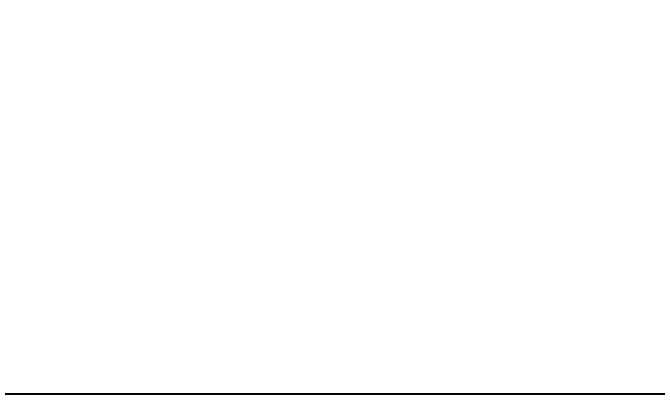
# Model space of a CAD drawing. Header units: millimetres. Extents: x 346859 to 753976, y -86090 to 5333.
# Drawn here: x 435768 to 435958.2, y -24961.4 to -24848.8 of the extents above; entities that cross this region are included whole.
import ezdxf

# ---------------------------------------------------------------- set-up
doc = ezdxf.new("R2010")
doc.units = ezdxf.units.MM
doc.header["$LTSCALE"] = 60
doc.layers.add('07-DIM WAL', color=5, linetype='Continuous')
doc.styles.add('YOURNAME', font='HY울릉도M.TTF')
doc.dimstyles.new('40', dxfattribs={"dimscale": 40, "dimtxt": 1.8, "dimasz": 0.9, "dimexe": 0.5, "dimexo": 1, "dimgap": 0.7, "dimtad": 1, "dimdec": 0, "dimzin": 0, "dimdsep": 46, "dimtxsty": 'YOURNAME', "dimblk": 'NONE', "dimcen": 0, "dimclrd": 1, "dimclre": 1, "dimclrt": 7, "dimadec": 0, "dimazin": 0, "dimtfac": 1, "dimtdec": 0, "dimtix": 1, "dimtmove": 2, "dimatfit": 3, "dimldrblk": 'NONE', "dimfxl": 1, "dimtolj": 1, "dimtzin": 0, "dimarcsym": 0})

# ---------------------------------------------------------------- blocks, each defined once
blk = doc.blocks.new('*D177')
at = {"layer": '07-DIM WAL', "color": 1, "lineweight": -2, "transparency": 16777216}
for p, q in [((435592.71, -24921.44), (435592.71, -24941.44)), ((437381.21, -24921.44), (437381.21, -24941.44)), ((437381.21, -24961.44), (435592.71, -24961.44))]:
    blk.add_line(p, q, dxfattribs=at)
at = {"layer": 'Defpoints', "color": 0, "transparency": 16777216}
for p in [(435592.71, -24961.44), (435592.71, -24961.44), (437381.21, -24961.44)]:
    blk.add_point(p, dxfattribs=at)
at = {"layer": '07-DIM WAL', "color": 7, "transparency": 16777216, "insert": (436486.96, -24896), "char_height": 72, "attachment_point": 5, "style": 'YOURNAME'}
blk.add_mtext('\\A1;1789', dxfattribs=at)
blk = doc.blocks.new('_None')

msp = doc.modelspace()

# ---------------------------------------------------------------- dimensions: what is measured, and where the dimension line sits
at = {"layer": '07-DIM WAL'}
dim = msp.add_linear_dim(base=(435592.71219895, -24961.43903901), p1=(437381.21219895, -24961.43903901), p2=(435592.71219895, -24961.43903901), dimstyle='40', dxfattribs=at)
dim.commit()
dim.dimension.update_dxf_attribs({"geometry": '*D177', "text_midpoint": (436486.96219895, -24896.00095645)})

doc.saveas('drawing.dxf')
